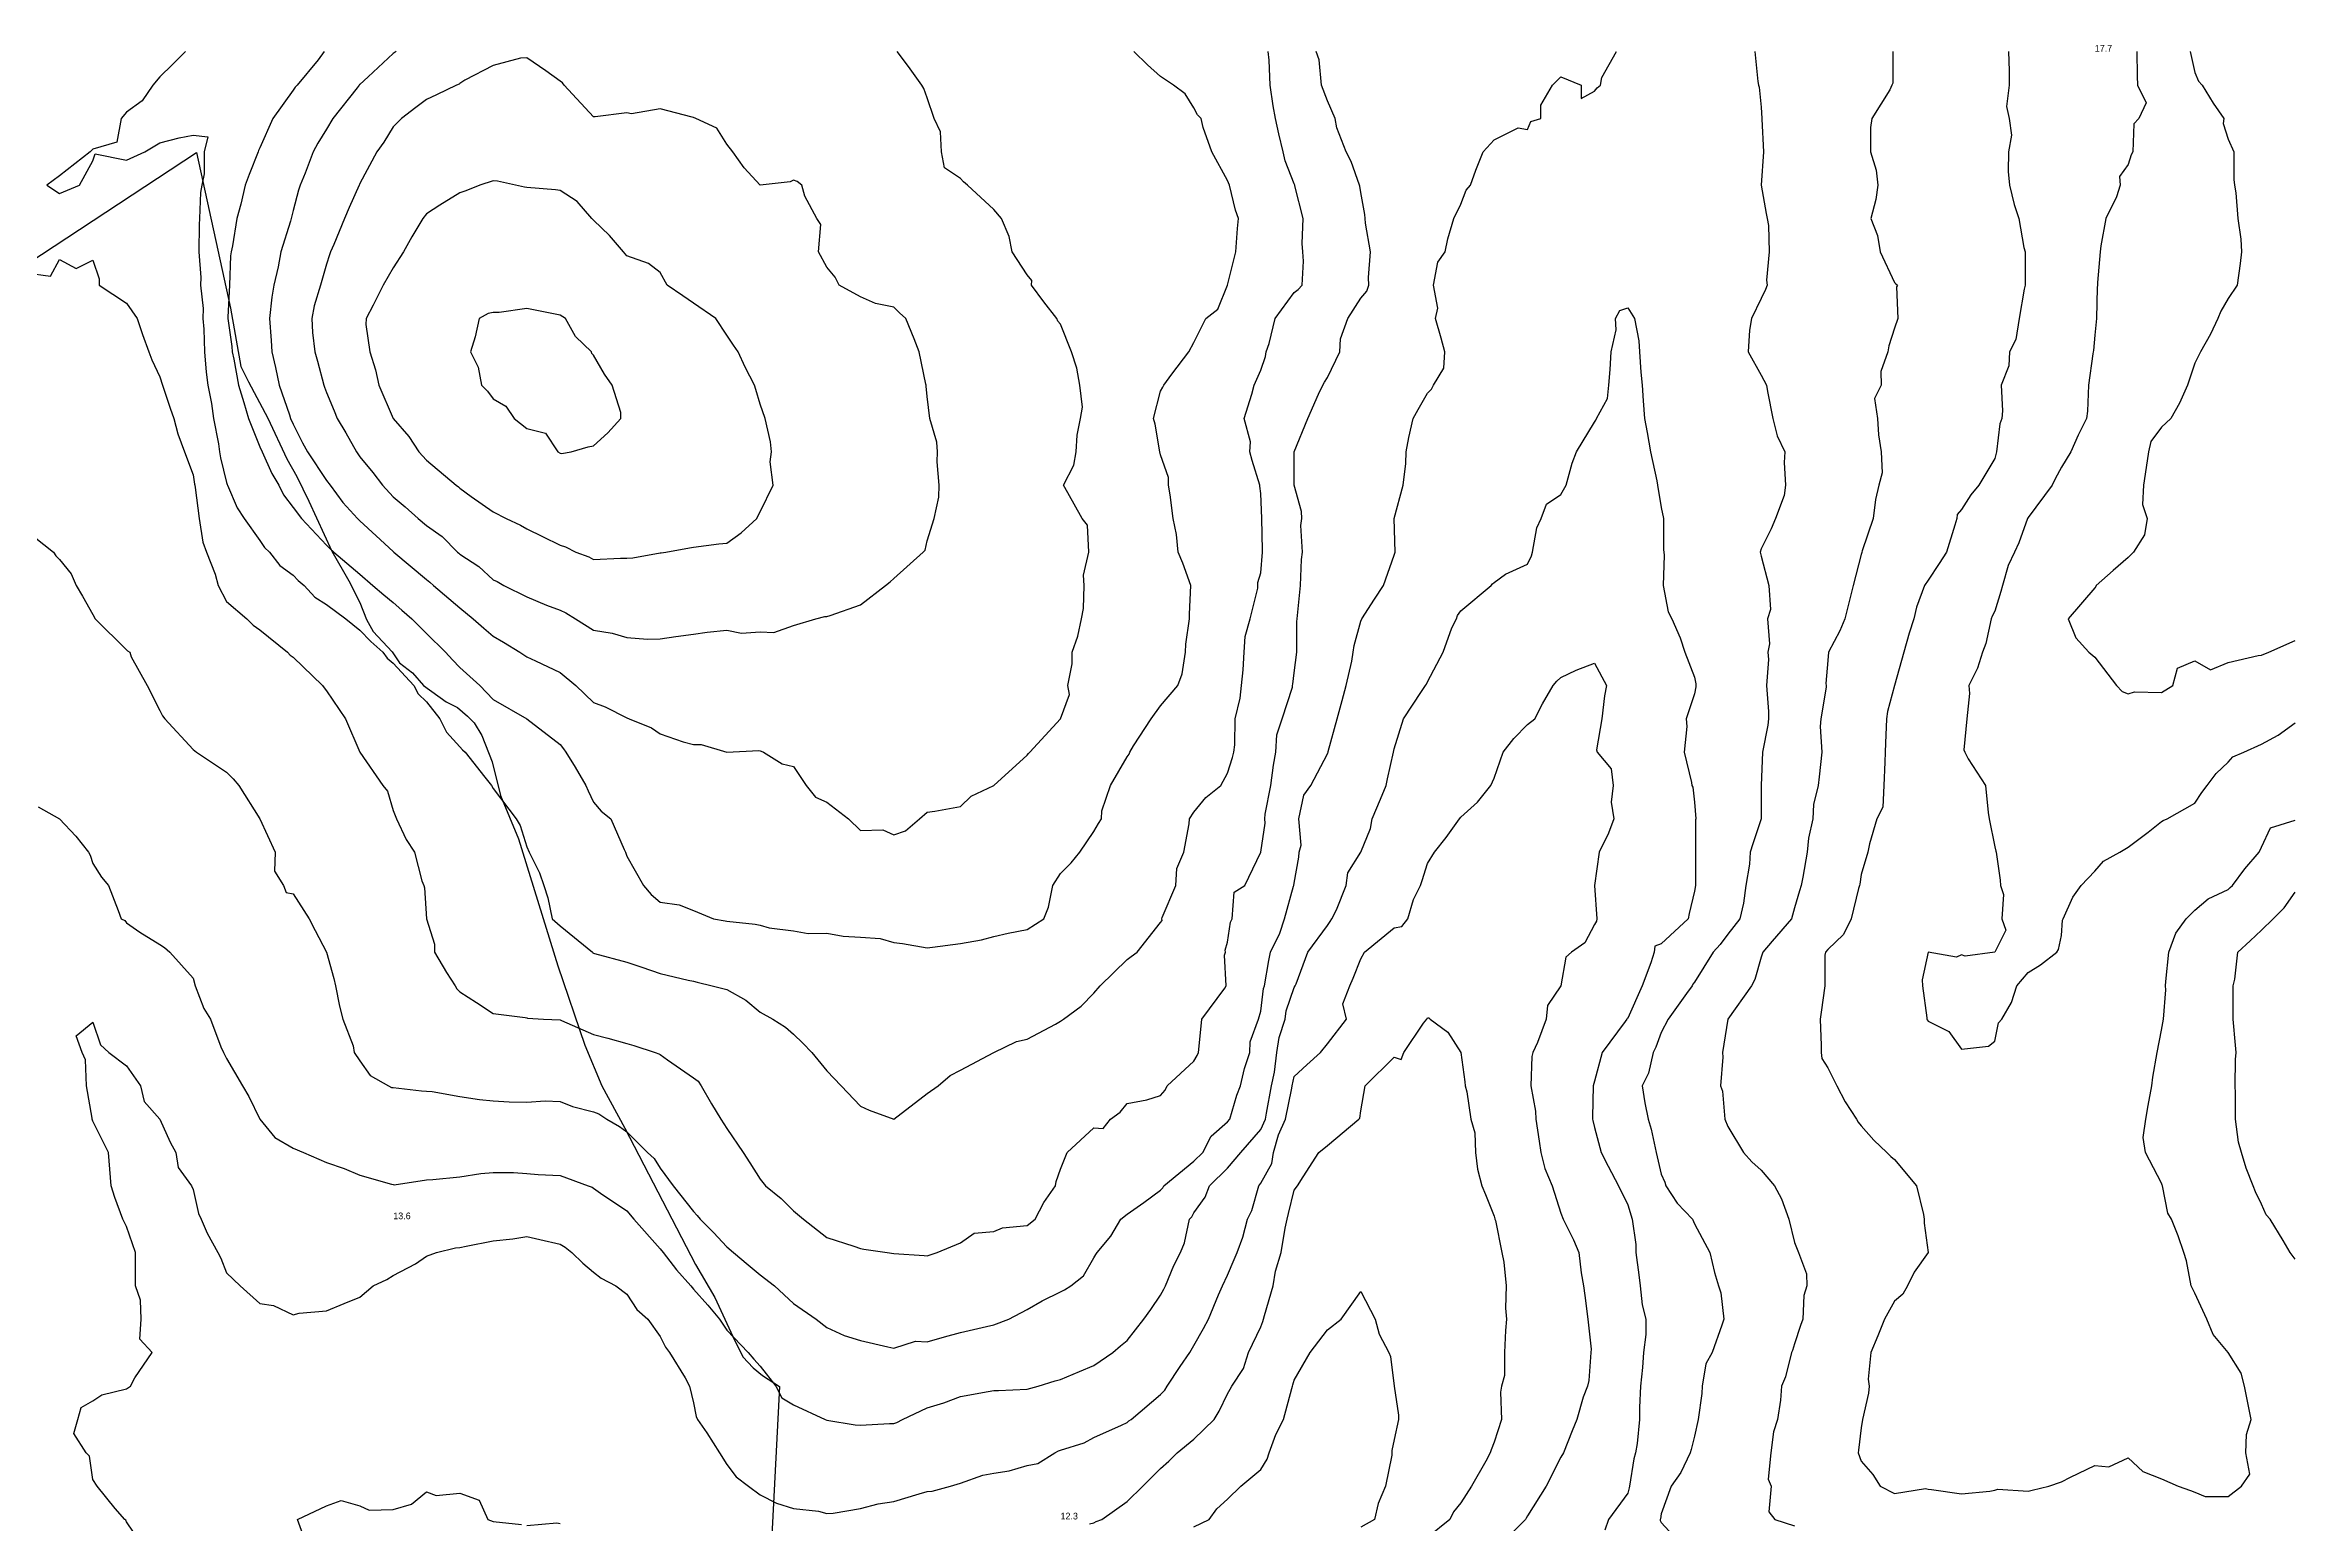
# Model space of a CAD drawing. Extents: x 0 to 650, y 0 to 881.
# Drawn here: x 312.8 to 650, y 659.5 to 881 of the extents above; entities that cross this region are included whole.
import ezdxf

# ---------------------------------------------------------------- set-up
doc = ezdxf.new("R2010")
doc.units = 0
for name, color, linetype in [('CONTOURS_MAJEURES', 3, 'CONTINUOUS'), ('CONTOURS_MINEURES', 8, 'CONTINUOUS'), ('PARCELLE', 4, 'CONTINUOUS'), ('POINTS_COTES', 7, 'CONTINUOUS')]:
    doc.layers.add(name, color=color, linetype=linetype)

msp = doc.modelspace()

# ---------------------------------------------------------------- linework, layer by layer
at = {"layer": 'CONTOURS_MAJEURES'}
for points in [[(310.003, 808.214), (314.091, 804.995), (314.445, 804.44), (315, 803.885), (316.749, 801.748), (317.498, 799.999), (318.407, 798.409), (319.997, 795.627), (320.331, 795.003), (325.005, 790.329), (325.183, 790.174), (325.504, 789.995), (325.719, 789.281), (328.128, 784.999), (330.002, 781.251), (330.436, 780.437), (330.771, 780.002), (334.999, 775.412), (335.499, 774.995), (339.996, 771.997), (340.998, 770.998), (341.874, 769.998), (345.004, 765.002), (347.294, 759.995), (347.177, 757.17), (348.573, 754.998), (348.949, 753.946), (350.001, 753.749), (352.4, 750.002), (353.289, 748.292), (354.998, 745.005), (356.069, 741.071), (356.321, 739.998), (356.948, 736.951), (357.421, 735.001), (358.996, 731.004), (359.126, 730.005), (359.996, 728.753), (361.536, 726.538), (364.288, 724.998), (364.747, 724.741), (365.003, 724.72), (369.251, 724.248), (370.001, 724.187), (370.833, 724.165), (374.998, 723.408), (377.937, 722.94), (379.995, 722.765), (382.385, 722.613), (385.003, 722.555), (387.739, 722.737), (390, 722.624), (391.874, 721.875), (394.997, 721.111), (395.818, 720.82), (397, 720.001), (398.9, 718.899), (400.005, 718.079), (403.08, 715.005), (404.088, 714.089), (405.002, 712.658), (406.933, 709.997), (409.999, 706.143), (410.547, 705.548), (410.974, 705.001), (412.985, 702.99), (414.996, 700.879), (415.998, 700.004), (418.183, 698.184), (420.004, 696.666), (422.124, 694.997), (425.001, 692.36), (428.399, 690.001), (429.998, 688.752), (432.55, 687.556), (434.996, 686.808), (439.109, 685.896), (440.003, 685.679), (443.267, 686.738), (445.001, 686.607), (447.608, 687.394), (449.998, 688.002), (453.924, 688.93), (454.995, 689.183), (457.248, 690.001), (460.003, 691.486), (462.243, 692.757), (465, 694.1), (465.583, 694.414), (466.521, 694.997), (468.459, 696.538), (469.997, 699.214), (470.286, 699.716), (470.482, 700.004), (472.545, 702.459), (474.031, 705.001), (475.005, 705.745), (477.503, 707.499), (480.002, 709.361), (480.306, 709.693), (480.481, 709.997), (484.999, 713.711), (486.305, 715.005), (487.554, 717.447), (489.996, 719.579), (490.358, 720.001), (491.4, 723.597), (491.947, 724.998), (492.587, 727.588), (493.354, 730.005), (493.411, 731.595), (494.691, 735.001), (495.004, 736.177), (495.44, 739.562), (495.589, 739.998), (496.234, 743.773), (496.471, 745.005), (497.86, 747.86), (498.574, 750.002), (499.919, 754.916), (499.947, 754.998), (500.001, 755.382), (500.707, 759.289), (500.76, 759.995), (501.072, 761.068), (500.687, 765.002), (501.452, 768.548), (502.5, 769.998), (504.998, 774.732), (505.08, 774.913), (505.098, 774.995), (505.117, 775.114), (506.463, 780.002), (507.227, 782.771), (507.793, 784.999), (508.663, 788.663), (508.864, 789.995), (508.996, 790.997), (509.996, 794.617), (510.157, 795.003), (512.058, 797.942), (513.388, 799.999), (515.003, 804.541), (515.142, 804.995), (515.003, 810.003), (516.349, 814.999), (516.727, 818.273), (516.788, 819.996), (517.176, 822.173), (517.835, 825.003), (518.618, 826.385), (520.001, 828.824), (520.606, 829.394), (520.87, 830), (522.432, 832.565), (522.571, 834.996), (522.045, 837.044), (521.176, 840.003), (521.538, 841.541), (520.909, 845), (521.538, 848.459), (522.666, 849.996), (523.054, 851.944), (523.927, 855.004), (524.998, 857.145), (525.767, 859.231), (526.425, 860), (527.219, 862.221), (528.329, 864.997), (529.995, 866.785), (533.572, 868.573), (535.003, 868.335), (535.479, 869.527), (537.002, 870.004), (537.002, 872.003), (538.751, 875), (540, 876.249), (542.998, 875), (542.998, 873.002), (544.997, 874.092), (545.414, 874.584), (545.908, 875), (546.11, 876.111), (548.336, 879.997)], [(363.563, 866.437), (362.558, 864.997), (359.996, 860.217), (359.931, 860.064), (359.901, 860), (358.373, 856.626), (357.682, 855.004), (356.091, 851.092), (355.612, 849.996), (355.441, 849.554), (354.998, 848.155), (354.103, 845), (353.124, 841.877), (352.8, 840.003), (352.911, 837.912), (353.239, 834.996), (353.626, 833.623), (354.582, 830), (354.699, 829.7), (354.998, 828.889), (356.164, 826.169), (356.613, 825.003), (357.881, 822.885), (359.473, 819.996), (359.996, 819.282), (361.925, 816.924), (363.388, 814.999), (365.003, 813.276), (366.778, 811.777), (368.727, 810.003), (370.001, 808.953), (372.311, 807.31), (374.621, 804.995), (374.824, 804.822), (374.998, 804.673), (377.812, 802.812), (379.995, 800.832), (380.565, 800.568), (381.549, 799.999), (385.003, 798.276), (387.942, 797.06), (390, 796.298), (390.885, 795.888), (392.332, 795.003), (394.997, 793.298), (397.82, 792.817), (400.005, 792.208), (403.08, 791.921), (405.002, 791.972), (407.344, 792.342), (409.999, 792.702), (412.022, 792.976), (414.996, 793.289), (417.166, 792.833), (420.004, 793.035), (422.04, 792.962), (425.001, 794.001), (428.333, 795.003), (429.676, 795.325), (429.998, 795.336), (430.498, 795.502), (434.996, 797.098), (438.751, 799.999), (439.457, 800.544), (440.003, 801.033), (444.424, 804.995), (444.718, 805.279), (445.001, 806.665), (446.071, 810.003), (446.764, 813.236), (446.818, 814.999), (446.5, 818.497), (446.551, 819.996), (446.451, 821.449), (445.417, 825.003), (445.001, 828.334), (444.872, 829.871), (444.862, 830), (444.834, 830.166), (443.817, 834.996), (443.045, 836.955), (441.797, 840.003), (440.857, 840.856), (440.003, 841.709), (437.244, 842.247), (434.996, 843.236), (431.839, 845), (431.205, 846.206), (429.998, 847.69), (428.749, 849.996), (429.09, 854.093), (428.461, 855.004), (426.667, 858.335), (426.251, 860), (425.527, 860.526), (425.001, 860.714), (424.502, 860.5), (420.004, 860), (417.568, 862.566), (415.907, 864.997), (414.996, 866.109), (413.508, 868.512), (410.332, 870.004), (409.999, 870.126), (409.807, 870.196), (405.002, 871.432), (400.694, 870.693), (400.005, 870.837), (395.235, 870.242), (394.997, 870.221), (390.599, 875), (390.348, 875.349), (390, 875.6), (387.858, 877.142), (385.003, 879.088), (384.049, 879.045), (379.995, 877.929), (375.712, 875.714), (374.998, 875.238), (374.857, 875.141), (374.472, 875), (371.465, 873.536), (370.001, 872.822), (368.384, 871.62), (366.21, 870.004), (365.617, 869.389), (365.003, 868.752), (363.563, 866.437)], [(569.05, 879.997), (569.477, 875.526), (569.587, 875), (569.681, 874.678), (570.004, 871.669), (570.12, 870.004), (570.123, 869.885), (570.345, 864.997), (570.004, 860), (570.735, 855.735), (570.913, 855.004), (571.075, 853.931), (571.21, 849.996), (570.773, 845.768), (570.873, 845), (570.67, 844.334), (570.004, 843.001), (568.573, 840.003), (568.237, 838.236), (568.057, 834.996), (570.004, 831.498), (570.793, 830), (570.941, 829.063), (571.753, 825.003), (572.403, 822.399), (573.532, 819.996), (573.44, 818.434), (573.669, 814.999), (573.464, 813.462), (572.146, 810.003), (571.503, 808.501), (570.004, 805.496), (569.865, 804.995), (570.004, 804.371), (571.17, 799.999), (571.41, 796.408), (570.941, 795.003), (571.253, 791.247), (571.019, 789.995), (571.105, 788.894), (570.822, 784.999), (571.105, 781.103), (571.087, 780.002), (570.974, 779.031), (570.183, 774.995), (570.004, 769.998), (570.004, 765.002), (568.733, 761.265), (568.367, 759.995), (568.231, 758.225), (567.72, 754.998), (567.347, 752.347), (566.796, 750.002), (564.996, 747.703), (563.843, 746.158), (562.784, 745.005), (559.999, 740.525), (559.775, 740.223), (559.666, 739.998), (558.823, 738.822), (556.05, 735.001), (555.002, 732.972), (554.197, 730.81), (553.815, 730.005), (553.115, 726.888), (552.157, 724.998), (552.549, 722.454), (553.047, 720.001), (553.519, 718.519), (554.269, 715.005), (555.002, 711.765), (555.547, 710.544), (555.733, 709.997), (557.427, 707.426), (559.714, 705.001), (559.999, 704.287), (562.306, 700.004), (562.997, 697), (563.618, 694.997), (563.971, 693.972), (564.425, 690.001), (564.127, 689.132), (562.637, 685.004), (561.695, 683.305), (561.144, 679.997), (561.099, 678.898), (560.567, 675), (559.999, 672.502), (559.528, 670.475), (559.342, 670.004), (557.947, 667.053), (556.516, 664.996), (555.002, 660.833), (554.909, 660.093), (554.882, 660), (554.863, 659.861), (555.002, 659.566), (559.2, 655.004)]]:
    msp.add_lwpolyline(points, dxfattribs=at)
at = {"layer": 'CONTOURS_MINEURES'}
for points in [[(310.003, 808.214), (314.091, 804.995), (314.445, 804.44), (315, 803.885), (316.749, 801.748), (317.498, 799.999), (318.407, 798.409), (319.997, 795.627), (320.331, 795.003), (325.005, 790.329), (325.183, 790.174), (325.504, 789.995), (325.719, 789.281), (328.128, 784.999), (330.002, 781.251), (330.436, 780.437), (330.771, 780.002), (334.999, 775.412), (335.499, 774.995), (339.996, 771.997), (340.998, 770.998), (341.874, 769.998), (345.004, 765.002), (347.294, 759.995), (347.177, 757.17), (348.573, 754.998), (348.949, 753.946), (350.001, 753.749), (352.4, 750.002), (353.289, 748.292), (354.998, 745.005), (356.069, 741.071), (356.321, 739.998), (356.948, 736.951), (357.421, 735.001), (358.996, 731.004), (359.126, 730.005), (359.996, 728.753), (361.536, 726.538), (364.288, 724.998), (364.747, 724.741), (365.003, 724.72), (369.251, 724.248), (370.001, 724.187), (370.833, 724.165), (374.998, 723.408), (377.937, 722.94), (379.995, 722.765), (382.385, 722.613), (385.003, 722.555), (387.739, 722.737), (390, 722.624), (391.874, 721.875), (394.997, 721.111), (395.818, 720.82), (397, 720.001), (398.9, 718.899), (400.005, 718.079), (403.08, 715.005), (404.088, 714.089), (405.002, 712.658), (406.933, 709.997), (409.999, 706.143), (410.547, 705.548), (410.974, 705.001), (412.985, 702.99), (414.996, 700.879), (415.998, 700.004), (418.183, 698.184), (420.004, 696.666), (422.124, 694.997), (425.001, 692.36), (428.399, 690.001), (429.998, 688.752), (432.55, 687.556), (434.996, 686.808), (439.109, 685.896), (440.003, 685.679), (443.267, 686.738), (445.001, 686.607), (447.608, 687.394), (449.998, 688.002), (453.924, 688.93), (454.995, 689.183), (457.248, 690.001), (460.003, 691.486), (462.243, 692.757), (465, 694.1), (465.583, 694.414), (466.521, 694.997), (468.459, 696.538), (469.997, 699.214), (470.286, 699.716), (470.482, 700.004), (472.545, 702.459), (474.031, 705.001), (475.005, 705.745), (477.503, 707.499), (480.002, 709.361), (480.306, 709.693), (480.481, 709.997), (484.999, 713.711), (486.305, 715.005), (487.554, 717.447), (489.996, 719.579), (490.358, 720.001), (491.4, 723.597), (491.947, 724.998), (492.587, 727.588), (493.354, 730.005), (493.411, 731.595), (494.691, 735.001), (495.004, 736.177), (495.44, 739.562), (495.589, 739.998), (496.234, 743.773), (496.471, 745.005), (497.86, 747.86), (498.574, 750.002), (499.919, 754.916), (499.947, 754.998), (500.001, 755.382), (500.707, 759.289), (500.76, 759.995), (501.072, 761.068), (500.687, 765.002), (501.452, 768.548), (502.5, 769.998), (504.998, 774.732), (505.08, 774.913), (505.098, 774.995), (505.117, 775.114), (506.463, 780.002), (507.227, 782.771), (507.793, 784.999), (508.663, 788.663), (508.864, 789.995), (508.996, 790.997), (509.996, 794.617), (510.157, 795.003), (512.058, 797.942), (513.388, 799.999), (515.003, 804.541), (515.142, 804.995), (515.003, 810.003), (516.349, 814.999), (516.727, 818.273), (516.788, 819.996), (517.176, 822.173), (517.835, 825.003), (518.618, 826.385), (520.001, 828.824), (520.606, 829.394), (520.87, 830), (522.432, 832.565), (522.571, 834.996), (522.045, 837.044), (521.176, 840.003), (521.538, 841.541), (520.909, 845), (521.538, 848.459), (522.666, 849.996), (523.054, 851.944), (523.927, 855.004), (524.998, 857.145), (525.767, 859.231), (526.425, 860), (527.219, 862.221), (528.329, 864.997), (529.995, 866.785), (533.572, 868.573), (535.003, 868.335), (535.479, 869.527), (537.002, 870.004), (537.002, 872.003), (538.751, 875), (540, 876.249), (542.998, 875), (542.998, 873.002), (544.997, 874.092), (545.414, 874.584), (545.908, 875), (546.11, 876.111), (548.336, 879.997)], [(310.003, 846.859), (313.649, 846.35), (315, 848.843), (317.498, 847.498), (319.997, 848.747), (320.936, 845.937), (320.936, 845), (325.005, 842.293), (326.621, 840.003), (327.395, 837.609), (328.381, 834.996), (328.826, 833.82), (330.002, 831.249), (330.418, 830), (331.564, 826.565), (332.128, 825.003), (332.712, 822.712), (333.721, 819.996), (334.999, 816.561), (335.194, 815.194), (335.242, 814.999), (335.328, 814.671), (335.918, 810.003), (336.483, 806.483), (337.025, 804.995), (338.33, 801.664), (338.767, 799.999), (339.996, 797.581), (343.078, 795.003), (344.022, 794.021), (345.004, 793.333), (349.168, 789.995), (349.557, 789.551), (350.001, 789.226), (354.399, 784.999), (354.658, 784.658), (354.998, 784.21), (357.854, 780.002), (359.996, 774.995), (363.422, 769.998), (364.145, 769.142), (365.003, 766.251), (365.479, 765.002), (366.938, 761.933), (368.159, 759.995), (369.287, 755.712), (369.601, 754.998), (369.667, 754.665), (370.001, 750.002), (371.2, 746.204), (371.2, 745.005), (372.999, 742.001), (374.284, 739.998), (374.543, 739.544), (374.998, 739.089), (377.496, 737.5), (379.995, 735.834), (384.764, 735.239), (385.003, 735.18), (385.138, 735.136), (387.501, 735.001), (390, 734.87), (390.208, 734.793), (394.997, 732.678), (397.13, 732.133), (400.005, 731.314), (401.042, 731.042), (404.233, 730.005), (404.806, 729.809), (405.002, 729.692), (406.112, 728.892), (409.999, 726.206), (410.685, 725.685), (411.127, 724.998), (412.69, 722.307), (414.088, 720.001), (414.996, 718.574), (417.419, 715.005), (418.433, 713.434), (420.004, 710.999), (420.804, 709.997), (423.127, 708.124), (425.001, 706.25), (426.459, 705.001), (429.998, 702.261), (434.044, 700.956), (434.996, 700.629), (435.509, 700.517), (439.002, 700.004), (440.003, 699.848), (444.56, 699.563), (445.001, 699.535), (446.5, 700.004), (449.998, 701.462), (452.07, 702.929), (454.995, 703.16), (456.293, 703.706), (460.003, 704.083), (461.218, 705.001), (462.501, 707.499), (464.243, 709.997), (464.342, 710.656), (465, 712.501), (465.999, 715.005), (469.997, 718.706), (471.399, 718.602), (472.501, 720.001), (473.943, 721.061), (475.005, 722.333), (477.92, 722.916), (480.002, 723.528), (480.677, 724.322), (481.001, 724.998), (484.999, 728.707), (485.453, 729.55), (485.699, 730.005), (486.089, 733.911), (486.152, 735.001), (489.612, 739.614), (489.84, 739.998), (489.555, 744.563), (489.738, 745.005), (489.69, 745.311), (489.996, 746.504), (490.464, 749.535), (490.742, 750.002), (490.998, 753.999), (492.632, 754.998), (495.004, 759.995), (495.647, 764.357), (495.617, 765.002), (495.688, 765.686), (496.529, 769.998), (496.92, 773.079), (497.259, 774.995), (497.419, 777.582), (498.224, 780.002), (499.756, 784.753), (499.781, 784.999), (499.799, 785.201), (500.001, 786.872), (500.392, 789.995), (500.392, 794.611), (500.44, 795.003), (500.491, 795.492), (500.966, 799.999), (501.102, 803.894), (501.251, 804.995), (501.021, 808.981), (501.137, 810.003), (501.088, 811.089), (500.001, 814.999), (500.001, 819.996), (502.037, 825.003), (503.666, 828.667), (504.332, 830), (504.534, 830.464), (504.998, 831.175), (506.855, 834.996), (506.967, 836.969), (508.036, 840.003), (509.996, 843.032), (510.887, 844.11), (511.224, 845), (511.158, 846.16), (511.473, 849.996), (510.697, 854.303), (510.633, 855.004), (510.6, 855.607), (509.996, 858.89), (509.842, 859.846), (509.823, 860), (508.541, 863.542), (507.827, 864.997), (506.404, 868.596), (506.152, 870.004), (504.998, 872.649), (504.09, 875), (503.749, 878.748), (503.333, 879.997)], [(333.871, 879.997), (331.906, 878.093), (330.002, 876.249), (328.95, 875), (327.384, 872.621), (325.005, 870.949), (324.226, 870.004), (323.587, 866.414), (319.997, 865.363), (319.569, 864.997), (315, 861.363), (313.065, 860), (315, 858.751), (317.998, 860), (319.997, 863.634), (320.31, 864.684), (325.005, 863.747), (327.781, 864.997), (330.002, 866.332), (332.895, 867.105), (334.999, 867.5), (337.22, 867.222), (336.665, 864.997), (336.665, 861.666), (336.289, 860), (336.13, 858.869), (335.979, 855.004), (335.899, 854.101), (335.862, 849.996), (336.142, 846.143), (336.123, 845), (336.502, 841.506), (336.458, 840.003), (336.598, 838.401), (336.729, 834.996), (336.984, 831.984), (337.22, 830), (337.743, 827.256), (338.065, 825.003), (338.799, 821.195), (338.97, 819.996), (339.098, 819.098), (339.996, 815.399), (340.099, 815.102), (340.155, 814.999), (341.61, 811.613), (342.637, 810.003), (345.004, 806.748), (345.711, 805.704), (346.462, 804.995), (347.979, 802.973), (350.001, 801.528), (350.729, 800.727), (351.631, 799.999), (353.238, 798.239), (354.998, 797.131), (357.872, 795.003), (359.996, 793.3), (361.616, 791.615), (363.438, 789.995), (364.087, 789.081), (365.003, 788.33), (368.063, 784.999), (368.751, 783.75), (370.001, 782.565), (371.96, 780.002), (372.986, 777.986), (374.998, 775.807), (375.372, 775.37), (375.766, 774.995), (378.746, 771.248), (379.717, 769.998), (379.995, 769.582), (383.438, 765.002), (384.001, 764.001), (385.003, 760.829), (385.36, 759.995), (386.906, 756.902), (387.582, 754.998), (388.172, 753.17), (388.824, 750.002), (390, 748.95), (394.836, 745.005), (394.92, 744.928), (394.997, 744.877), (395.17, 744.833), (400.005, 743.503), (402.226, 742.78), (405.002, 741.83), (409.193, 740.806), (409.999, 740.693), (410.542, 740.542), (412.775, 739.998), (414.996, 739.41), (417.831, 737.83), (420.004, 736.035), (421.878, 735.001), (423.782, 733.783), (425.001, 732.73), (426.364, 731.368), (427.727, 730.005), (429.998, 727.223), (432.102, 724.998), (434.996, 721.944), (436.344, 721.346), (440.003, 720.001), (445.001, 723.822), (446.666, 724.998), (448.46, 726.538), (449.998, 727.354), (454.995, 730.005), (458.382, 731.622), (460.003, 731.968), (464.231, 734.233), (465, 734.679), (465.434, 735.001), (468.089, 736.909), (469.997, 738.888), (470.936, 739.998), (475.005, 743.943), (475.608, 744.401), (476.462, 745.005), (480.002, 749.476), (480.215, 749.789), (480.18, 750.002), (480.219, 750.219), (482.285, 754.998), (482.412, 757.585), (483.475, 759.995), (484.27, 764.272), (484.313, 765.002), (484.999, 766.001), (486.77, 768.228), (488.997, 769.998), (489.996, 771.839), (490.787, 774.206), (490.981, 774.995), (491.109, 776.108), (491.18, 780.002), (491.911, 783.088), (492.131, 784.999), (492.364, 787.361), (492.5, 789.995), (492.662, 792.337), (493.439, 795.003), (494.587, 799.583), (494.587, 799.999), (494.575, 800.427), (495.004, 801.873), (495.276, 804.995), (495.267, 805.259), (495.165, 810.003), (495.004, 813.75), (494.852, 814.848), (494.865, 814.999), (493.726, 818.72), (493.38, 819.996), (493.463, 821.536), (492.5, 825.003), (493.651, 828.649), (494.003, 830), (495.004, 832.271), (495.701, 834.299), (495.826, 834.996), (496.28, 836.274), (497.18, 840.003), (500.001, 843.89), (500.634, 844.367), (501.22, 845), (501.396, 848.602), (501.334, 849.996), (501.225, 851.223), (501.373, 855.004), (500.133, 859.869), (500.112, 860), (500.072, 860.07), (500.001, 860.179), (498.638, 863.634), (498.376, 864.997), (497.695, 867.693), (497.212, 870.004), (496.866, 871.865), (496.408, 875), (496.282, 878.719), (496.126, 879.997)], [(354.665, 879.997), (353.749, 878.748), (350.601, 875), (350.317, 874.685), (350.001, 874.251), (346.967, 870.004), (345.004, 865.597), (344.798, 865.202), (344.731, 864.997), (343.423, 861.578), (342.819, 860), (342.142, 857.145), (341.55, 855.004), (340.916, 850.916), (340.69, 849.996), (340.582, 849.412), (340.464, 845), (340.208, 840.215), (340.186, 840.003), (340.822, 835.821), (340.88, 834.996), (341.085, 833.91), (341.785, 830), (342.586, 827.415), (343.294, 825.003), (345.004, 820.754), (345.337, 819.996), (346.792, 816.787), (347.829, 814.999), (348.56, 813.558), (350.001, 811.668), (351.25, 810.003), (354.998, 806.05), (355.515, 805.513), (356.109, 804.995), (359.996, 801.664), (361.943, 799.999), (363.579, 798.578), (365.003, 797.423), (366.294, 796.293), (367.77, 795.003), (368.865, 793.865), (370.001, 792.767), (372.817, 789.995), (373.855, 788.853), (374.998, 787.689), (377.975, 784.999), (379.995, 782.889), (385.003, 780.002), (390, 776.15), (390.511, 775.507), (390.882, 774.995), (392.249, 772.746), (393.875, 769.998), (394.2, 769.202), (394.997, 767.5), (396.169, 766.171), (397.62, 765.002), (399.587, 760.412), (399.787, 759.995), (399.853, 759.843), (400.005, 759.439), (402.503, 754.998), (403.669, 753.666), (405.002, 752.5), (407.857, 752.143), (409.999, 751.251), (412.997, 750.002), (414.722, 749.728), (414.996, 749.685), (419.217, 749.217), (420.004, 749.054), (421.313, 748.693), (425.001, 748.232), (427.179, 747.824), (429.998, 747.898), (432.441, 747.448), (434.996, 747.266), (437.949, 747.055), (440.003, 746.459), (441.314, 746.316), (445.001, 745.678), (445.796, 745.8), (449.998, 746.304), (453.131, 746.868), (454.995, 747.395), (457.141, 747.86), (460.003, 748.407), (462.501, 750.002), (463.215, 751.786), (463.858, 754.998), (465, 756.815), (466.59, 758.405), (467.915, 759.995), (469.997, 763.124), (470.712, 764.287), (471.153, 765.002), (471.199, 766.201), (472.501, 769.998), (475.005, 774.314), (475.277, 774.722), (475.362, 774.995), (475.942, 775.934), (478.558, 780.002), (480.002, 781.971), (482.565, 784.999), (483.241, 786.757), (483.723, 789.995), (483.8, 791.197), (484.318, 795.003), (484.318, 795.684), (484.523, 799.999), (483.333, 803.33), (482.625, 804.995), (482.362, 807.638), (481.89, 810.003), (481.411, 813.59), (481.197, 814.999), (481.172, 816.169), (480.002, 819.579), (479.893, 819.996), (479.169, 824.169), (478.931, 825.003), (480.002, 829.091), (480.305, 829.697), (480.456, 830), (481.668, 831.665), (484.23, 834.996), (484.999, 836.427), (486.784, 840.003), (488.591, 841.409), (489.996, 845), (491.248, 849.996), (491.499, 853.501), (491.666, 855.004), (491.214, 856.219), (490.33, 860), (489.996, 860.666), (487.676, 864.997), (486.387, 868.613), (486.085, 870.004), (485.542, 870.547), (484.999, 871.565), (483.658, 873.66), (481.945, 875), (480.002, 876.296), (478.042, 878.037), (476.004, 879.997)], [(365.444, 879.997), (365.003, 879.734), (361.247, 876.249), (359.996, 875.096), (359.945, 875.051), (359.908, 875), (359.579, 874.584), (355.93, 870.004), (354.998, 868.384), (353.707, 866.291), (353.017, 864.997), (351.806, 861.804), (351.066, 860), (350.775, 859.227), (350.001, 856.179), (349.689, 855.004), (349.585, 854.586), (348.145, 849.996), (347.761, 847.756), (347.081, 845), (346.781, 843.223), (346.467, 840.003), (346.708, 836.703), (346.789, 834.996), (347.346, 832.654), (347.877, 830), (349.425, 825.58), (349.617, 825.003), (350.001, 824.169), (351.377, 821.374), (352.143, 819.996), (354.998, 815.743), (355.537, 814.999), (357.431, 812.435), (359.657, 810.003), (359.823, 809.83), (359.996, 809.68), (362.416, 807.416), (365.003, 805.075), (365.099, 804.995), (370.001, 800.885), (370.478, 800.477), (371.038, 799.999), (374.998, 796.614), (376.997, 795.003), (378.581, 793.585), (379.995, 792.367), (381.514, 791.514), (383.972, 789.995), (385.003, 789.309), (386.298, 788.7), (390, 786.958), (392.379, 784.999), (394.997, 782.442), (396.779, 781.781), (400.005, 780.13), (400.362, 780.002), (403.676, 778.674), (405.002, 777.758), (408.421, 776.576), (409.999, 776.15), (411.152, 776.15), (414.996, 774.995), (419.766, 775.233), (420.004, 775.203), (420.143, 775.134), (420.504, 774.995), (423.271, 773.265), (425.001, 772.854), (426.875, 769.998), (428.275, 768.276), (429.998, 767.5), (433.222, 765.002), (434.996, 763.281), (438.388, 763.387), (440.003, 762.618), (441.788, 763.214), (443.847, 765.002), (445.001, 766.001), (446.154, 766.155), (449.998, 766.876), (451.61, 768.387), (454.995, 769.998), (460.003, 774.541), (460.207, 774.791), (460.419, 774.995), (465, 780.002), (466.363, 783.636), (466.071, 784.999), (466.764, 788.232), (466.764, 789.995), (467.607, 792.39), (468.156, 795.003), (468.442, 796.557), (468.521, 799.999), (468.45, 801.545), (469.262, 804.995), (469.025, 809.029), (468.248, 810.003), (466.11, 813.889), (465.434, 814.999), (466.999, 817.997), (467.332, 819.996), (467.498, 822.499), (467.998, 825.003), (468.291, 826.709), (467.871, 830), (467.434, 832.562), (466.637, 834.996), (465, 839.133), (464.615, 839.618), (464.429, 840.003), (462.501, 842.502), (460.647, 845), (460.692, 845.689), (460.003, 846.537), (457.749, 849.996), (457.29, 852.291), (456.173, 855.004), (454.995, 856.336), (451.069, 860), (450.481, 860.484), (449.998, 860.999), (447.599, 862.598), (447.142, 864.997), (446.999, 868.001), (446.081, 870.004), (445.001, 873.079), (444.501, 874.501), (444.195, 875), (442.224, 877.776), (440.529, 879.997)], [(363.563, 866.437), (362.558, 864.997), (359.996, 860.217), (359.931, 860.064), (359.901, 860), (358.373, 856.626), (357.682, 855.004), (356.091, 851.092), (355.612, 849.996), (355.441, 849.554), (354.998, 848.155), (354.103, 845), (353.124, 841.877), (352.8, 840.003), (352.911, 837.912), (353.239, 834.996), (353.626, 833.623), (354.582, 830), (354.699, 829.7), (354.998, 828.889), (356.164, 826.169), (356.613, 825.003), (357.881, 822.885), (359.473, 819.996), (359.996, 819.282), (361.925, 816.924), (363.388, 814.999), (365.003, 813.276), (366.778, 811.777), (368.727, 810.003), (370.001, 808.953), (372.311, 807.31), (374.621, 804.995), (374.824, 804.822), (374.998, 804.673), (377.812, 802.812), (379.995, 800.832), (380.565, 800.568), (381.549, 799.999), (385.003, 798.276), (387.942, 797.06), (390, 796.298), (390.885, 795.888), (392.332, 795.003), (394.997, 793.298), (397.82, 792.817), (400.005, 792.208), (403.08, 791.921), (405.002, 791.972), (407.344, 792.342), (409.999, 792.702), (412.022, 792.976), (414.996, 793.289), (417.166, 792.833), (420.004, 793.035), (422.04, 792.962), (425.001, 794.001), (428.333, 795.003), (429.676, 795.325), (429.998, 795.336), (430.498, 795.502), (434.996, 797.098), (438.751, 799.999), (439.457, 800.544), (440.003, 801.033), (444.424, 804.995), (444.718, 805.279), (445.001, 806.665), (446.071, 810.003), (446.764, 813.236), (446.818, 814.999), (446.5, 818.497), (446.551, 819.996), (446.451, 821.449), (445.417, 825.003), (445.001, 828.334), (444.872, 829.871), (444.862, 830), (444.834, 830.166), (443.817, 834.996), (443.045, 836.955), (441.797, 840.003), (440.857, 840.856), (440.003, 841.709), (437.244, 842.247), (434.996, 843.236), (431.839, 845), (431.205, 846.206), (429.998, 847.69), (428.749, 849.996), (429.09, 854.093), (428.461, 855.004), (426.667, 858.335), (426.251, 860), (425.527, 860.526), (425.001, 860.714), (424.502, 860.5), (420.004, 860), (417.568, 862.566), (415.907, 864.997), (414.996, 866.109), (413.508, 868.512), (410.332, 870.004), (409.999, 870.126), (409.807, 870.196), (405.002, 871.432), (400.694, 870.693), (400.005, 870.837), (395.235, 870.242), (394.997, 870.221), (390.599, 875), (390.348, 875.349), (390, 875.6), (387.858, 877.142), (385.003, 879.088), (384.049, 879.045), (379.995, 877.929), (375.712, 875.714), (374.998, 875.238), (374.857, 875.141), (374.472, 875), (371.465, 873.536), (370.001, 872.822), (368.384, 871.62), (366.21, 870.004), (365.617, 869.389), (365.003, 868.752), (363.563, 866.437)], [(569.05, 879.997), (569.477, 875.526), (569.587, 875), (569.681, 874.678), (570.004, 871.669), (570.12, 870.004), (570.123, 869.885), (570.345, 864.997), (570.004, 860), (570.735, 855.735), (570.913, 855.004), (571.075, 853.931), (571.21, 849.996), (570.773, 845.768), (570.873, 845), (570.67, 844.334), (570.004, 843.001), (568.573, 840.003), (568.237, 838.236), (568.057, 834.996), (570.004, 831.498), (570.793, 830), (570.941, 829.063), (571.753, 825.003), (572.403, 822.399), (573.532, 819.996), (573.44, 818.434), (573.669, 814.999), (573.464, 813.462), (572.146, 810.003), (571.503, 808.501), (570.004, 805.496), (569.865, 804.995), (570.004, 804.371), (571.17, 799.999), (571.41, 796.408), (570.941, 795.003), (571.253, 791.247), (571.019, 789.995), (571.105, 788.894), (570.822, 784.999), (571.105, 781.103), (571.087, 780.002), (570.974, 779.031), (570.183, 774.995), (570.004, 769.998), (570.004, 765.002), (568.733, 761.265), (568.367, 759.995), (568.231, 758.225), (567.72, 754.998), (567.347, 752.347), (566.796, 750.002), (564.996, 747.703), (563.843, 746.158), (562.784, 745.005), (559.999, 740.525), (559.775, 740.223), (559.666, 739.998), (558.823, 738.822), (556.05, 735.001), (555.002, 732.972), (554.197, 730.81), (553.815, 730.005), (553.115, 726.888), (552.157, 724.998), (552.549, 722.454), (553.047, 720.001), (553.519, 718.519), (554.269, 715.005), (555.002, 711.765), (555.547, 710.544), (555.733, 709.997), (557.427, 707.426), (559.714, 705.001), (559.999, 704.287), (562.306, 700.004), (562.997, 697), (563.618, 694.997), (563.971, 693.972), (564.425, 690.001), (564.127, 689.132), (562.637, 685.004), (561.695, 683.305), (561.144, 679.997), (561.099, 678.898), (560.567, 675), (559.999, 672.502), (559.528, 670.475), (559.342, 670.004), (557.947, 667.053), (556.516, 664.996), (555.002, 660.833), (554.909, 660.093), (554.882, 660), (554.863, 659.861), (555.002, 659.566), (559.2, 655.004)], [(589.709, 879.997), (589.709, 875.294), (589.586, 875), (589.288, 874.287), (586.577, 870.004), (586.361, 868.638), (586.361, 864.997), (587.24, 862.24), (587.5, 860), (587.166, 857.835), (586.456, 855.004), (587.424, 852.424), (587.857, 849.996), (590.003, 845.384), (590.196, 845.192), (590.42, 845), (590.266, 844.737), (590.503, 840.003), (590.003, 838.573), (589.109, 835.89), (589.002, 834.996), (587.941, 832.057), (588, 830), (586.98, 828.02), (587.419, 825.003), (587.575, 822.575), (587.983, 819.996), (588.149, 816.85), (587.619, 814.999), (587.114, 812.885), (586.807, 810.003), (585.157, 805.157), (585.098, 804.995), (585.07, 804.921), (584.996, 804.611), (583.796, 799.999), (583.375, 798.379), (582.548, 795.003), (581.809, 793.188), (580.109, 789.995), (579.998, 788.746), (579.71, 785.287), (579.735, 784.999), (579.731, 784.731), (578.954, 780.002), (578.832, 778.834), (579.106, 774.995), (578.709, 771.288), (578.545, 769.998), (577.826, 767.174), (577.761, 765.002), (577.115, 762.113), (576.897, 759.995), (576.251, 756.247), (576.001, 754.998), (575.76, 754.239), (575.001, 751.667), (574.54, 750.002), (571.67, 746.671), (570.246, 745.005), (570.004, 744.254), (569.058, 740.944), (568.536, 739.998), (564.996, 735.001), (564.19, 730.005), (564.261, 729.269), (563.916, 724.998), (564.18, 724.182), (564.552, 720.001), (564.996, 718.891), (567.333, 715.005), (568.623, 713.623), (570.004, 712.334), (572.003, 709.997), (573.058, 708.054), (574.127, 705.001), (575.001, 701.503), (575.578, 700.004), (576.806, 696.805), (576.857, 694.997), (576.414, 693.585), (576.251, 690.001), (575.917, 689.085), (575.001, 686.337), (574.674, 685.332), (574.567, 685.004), (573.623, 681.378), (573.051, 679.997), (572.897, 677.893), (572.447, 675), (571.867, 673.137), (571.446, 670.004), (571.067, 666.062), (571.474, 664.996), (571.133, 661.128), (572.062, 660), (575.001, 659.039)], [(607.06, 879.997), (607.148, 877.149), (607.148, 875), (606.759, 871.764), (607.151, 870.004), (607.499, 867.5), (607.074, 864.997), (607.017, 862.018), (607.232, 860), (607.916, 857.086), (608.637, 855.004), (609.35, 850.649), (609.567, 849.996), (609.573, 849.568), (609.573, 845), (609.402, 844.4), (608.667, 840.003), (608.143, 836.856), (607.232, 834.996), (607.098, 832.897), (605.969, 830), (606.181, 826.186), (606.043, 825.003), (605.772, 824.226), (605.284, 819.996), (604.995, 818.996), (603.496, 816.498), (602.596, 814.999), (601.441, 813.556), (599.998, 811.391), (599.373, 810.627), (599.304, 810.003), (599.037, 809.04), (597.762, 804.995), (596.693, 803.303), (595.001, 800.798), (594.475, 799.999), (593.271, 796.732), (592.859, 795.003), (592.184, 792.817), (591.398, 789.995), (590.003, 784.999), (588.911, 781.092), (588.802, 780.002), (588.655, 776.343), (588.601, 774.995), (588.512, 773.507), (588.368, 769.998), (588.236, 766.765), (587.352, 765.002), (586.248, 761.246), (585.965, 759.995), (584.996, 756.664), (584.772, 755.222), (584.723, 754.998), (584.579, 754.582), (583.507, 750.002), (582.321, 747.679), (579.998, 745.422), (579.658, 745.005), (579.558, 744.563), (579.558, 739.998), (578.973, 736.026), (578.856, 735.001), (578.97, 731.034), (578.999, 730.005), (579.078, 729.083), (579.998, 727.668), (581.331, 724.998), (582.606, 722.608), (584.282, 720.001), (584.52, 719.525), (584.996, 719.002), (586.859, 716.864), (588.811, 715.005), (589.421, 714.423), (590.003, 713.962), (593.277, 709.997), (594.319, 705.682), (594.424, 705.001), (594.424, 704.424), (595.001, 700.004), (592.95, 697.051), (591.925, 694.997), (591.222, 693.778), (590.003, 692.726), (588.463, 690.001), (587.5, 687.502), (586.445, 685.004), (586.027, 681.028), (586.164, 679.997), (586.091, 678.904), (585.188, 675), (584.996, 673.751), (584.59, 670.409), (584.527, 670.004), (584.996, 668.752), (586.729, 666.73), (587.813, 664.996), (590.003, 663.904), (594.63, 664.626), (595.001, 664.542), (595.527, 664.471), (599.998, 663.861), (604.245, 664.247), (604.995, 664.372), (605.464, 664.528), (610.003, 664.262), (610.627, 664.372), (613.126, 664.996), (615, 665.65), (616.363, 666.362), (619.997, 668.096), (622.106, 667.896), (625.005, 669.234), (627.204, 667.2), (630.002, 666.109), (632.501, 664.996), (634.333, 664.33), (634.999, 664.088), (636.537, 663.459), (639.996, 663.459), (641.999, 664.996), (643.237, 666.764), (642.619, 670.004), (642.751, 672.752), (643.45, 675), (643.045, 676.955), (642.414, 679.997), (641.944, 681.944), (639.996, 685.004), (637.725, 687.73), (636.772, 690.001), (634.999, 693.926), (634.444, 694.997), (633.75, 698.753), (633.333, 700.004), (632.501, 702.503), (631.483, 705.001), (630.932, 705.93), (630.141, 709.997), (630.113, 710.109), (630.002, 710.415), (627.612, 715.005), (627.226, 717.225), (627.66, 720.001), (627.976, 722.027), (628.551, 724.998), (628.717, 726.285), (629.336, 730.005), (630.002, 733.336), (630.28, 735.001), (630.643, 739.357), (630.597, 739.998), (630.627, 740.624), (631.113, 745.005), (632.132, 747.872), (633.714, 750.002), (634.999, 751.324), (636.982, 753.015), (639.996, 754.417), (640.281, 754.714), (640.622, 754.998), (642.5, 757.496), (644.609, 759.995), (645.004, 760.746), (646.353, 763.651), (650.001, 764.793)], [(626.277, 879.997), (626.343, 876.339), (626.419, 875), (627.682, 872.324), (626.583, 870.004), (625.838, 869.169), (625.719, 864.997), (625.443, 864.558), (625.005, 863.075), (623.713, 861.289), (623.791, 860), (623.263, 858.262), (621.63, 855.004), (620.92, 850.919), (620.812, 849.996), (620.382, 845.384), (620.392, 845), (620.363, 844.634), (620.247, 840.003), (619.997, 837.5), (619.801, 835.192), (619.765, 834.996), (619.727, 834.726), (619.067, 830), (618.887, 826.113), (618.778, 825.003), (617.498, 822.499), (616.428, 819.996), (615, 817.725), (614.048, 815.951), (613.605, 814.999), (610.003, 810.159), (609.93, 810.003), (608.618, 806.38), (607.968, 804.995), (606.998, 802.997), (606.145, 799.999), (605.92, 799.076), (604.995, 796.138), (604.605, 795.393), (604.463, 795.003), (603.68, 791.313), (603.167, 789.995), (602.404, 787.589), (601.108, 784.999), (601.209, 783.787), (600.831, 780.002), (600.368, 775.366), (600.524, 774.995), (600.997, 773.996), (603.616, 769.998), (604.034, 765.963), (604.162, 765.002), (604.995, 760.829), (605.174, 760.173), (605.223, 759.995), (605.796, 755.798), (605.866, 754.998), (606.33, 753.666), (606.068, 750.002), (606.664, 748.336), (604.995, 745.005), (600.553, 744.449), (599.998, 744.648), (599.284, 744.29), (595.001, 745.005), (594.144, 740.856), (594.168, 739.998), (594.839, 735.163), (594.849, 735.001), (594.876, 734.877), (595.001, 734.689), (598.124, 733.128), (599.998, 730.505), (604.086, 730.913), (604.995, 731.671), (605.567, 734.43), (606.049, 735.001), (607.499, 737.5), (608.333, 739.998), (610.003, 742.001), (611.877, 743.128), (614.286, 745.005), (614.583, 745.422), (615, 747.504), (615.178, 749.823), (615.25, 750.002), (616.723, 753.275), (617.939, 754.998), (619.997, 757.184), (621.323, 758.672), (623.753, 759.995), (625.005, 760.746), (628.003, 762.999), (630.002, 764.617), (630.229, 764.774), (630.835, 765.002), (634.999, 767.381), (636.036, 768.961), (636.831, 769.998), (638.205, 771.79), (639.996, 773.514), (640.699, 774.294), (642.353, 774.995), (645.004, 776.181), (647.46, 777.541), (650.001, 779.413)], [(634.275, 879.997), (634.999, 876.874), (635.554, 875.556), (636.07, 875), (637.725, 872.275), (639.339, 870.004), (639.216, 869.222), (639.996, 866.874), (640.831, 864.997), (640.831, 860.833), (640.935, 860), (641.152, 858.847), (641.427, 855.004), (641.874, 851.874), (641.999, 849.996), (641.764, 848.233), (641.332, 845), (639.996, 843.001), (638.886, 841.114), (638.418, 840.003), (637.319, 837.679), (635.832, 834.996), (634.999, 833.33), (633.889, 830), (632.693, 827.309), (631.401, 825.003), (630.002, 823.705), (628.416, 821.585), (628.042, 819.996), (627.678, 817.672), (627.304, 814.999), (627.131, 812.129), (627.86, 810.003), (627.443, 807.56), (625.804, 804.995), (625.005, 804.196), (622.767, 802.231), (620.225, 799.999), (620.17, 799.827), (619.997, 799.615), (615.999, 795.003), (617.142, 792.141), (619.088, 789.995), (619.997, 789.226), (623.237, 784.999), (624.094, 784.09), (625.005, 783.75), (625.942, 784.062), (630.002, 783.939), (631.668, 784.999), (632.408, 787.589), (634.999, 788.68), (637.331, 787.33), (639.996, 788.458), (644.503, 789.495), (645.004, 789.53), (646.056, 789.995), (650.001, 791.742)], [(365.003, 847.607), (363.501, 845), (361.999, 842.002), (360.927, 840.003), (360.906, 839.093), (361.468, 834.996), (362.313, 832.311), (362.818, 830), (365.003, 825.003), (367.326, 822.323), (368.838, 819.996), (370.001, 818.777), (374.427, 814.999), (374.778, 814.78), (374.998, 814.574), (376.663, 813.334), (379.995, 811.002), (381.903, 810.003), (384.045, 809.046), (385.003, 808.489), (387.345, 807.343), (390, 806.043), (390.789, 805.786), (392.367, 804.995), (394.283, 804.282), (394.997, 803.885), (399.073, 804.066), (400.005, 804.066), (400.893, 804.107), (405.002, 804.864), (405.127, 804.87), (405.835, 804.995), (409.374, 805.621), (409.999, 805.754), (413.781, 806.213), (414.996, 806.321), (417.118, 807.881), (419.468, 810.003), (419.646, 810.36), (420.004, 811.002), (421.938, 814.999), (421.485, 818.515), (421.67, 819.996), (421.542, 821.536), (420.718, 825.003), (420.004, 827.144), (419.358, 829.355), (419.133, 830), (417.715, 832.712), (416.666, 834.996), (415.998, 835.997), (414.996, 837.5), (413.331, 840.003), (409.999, 842.287), (408.417, 843.418), (406.043, 845), (405.002, 846.922), (403.264, 848.258), (400.005, 849.408), (399.478, 849.996), (397.429, 852.428), (394.997, 854.725), (394.77, 855.004), (392.559, 857.563), (390, 859.201), (389.311, 859.311), (385.003, 859.63), (384.68, 859.678), (383.333, 860), (380.602, 860.606), (379.995, 860.625), (377.996, 860), (375.854, 859.144), (374.998, 858.847), (371.999, 857.002), (370.001, 855.67), (369.429, 855.004), (367.77, 852.232), (366.53, 849.996), (365.003, 847.607)], [(311.802, 766.801), (315, 765.002), (317.434, 762.434), (319.315, 759.995), (319.569, 759.566), (319.997, 758.329), (321.249, 756.247), (322.308, 754.998), (323.753, 751.251), (324.234, 750.002), (324.787, 749.785), (325.005, 749.414), (327.004, 748.003), (330.002, 746.158), (330.716, 745.719), (331.501, 745.005), (334.999, 741.111), (335.293, 739.998), (336.594, 736.596), (337.584, 735.001), (339.163, 730.838), (339.568, 730.005), (339.702, 729.71), (339.996, 729.066), (342.407, 724.998), (343.374, 723.371), (345.004, 720.001), (347.248, 717.248), (350.001, 715.649), (351.539, 715.005), (354.998, 713.503), (357.622, 712.626), (359.996, 711.607), (364.753, 710.248), (365.003, 710.19), (365.155, 710.149), (370.001, 710.896), (370.946, 710.945), (374.998, 711.341), (378.121, 711.875), (379.995, 712), (383, 712), (385.003, 711.837), (386.7, 711.698), (390, 711.568), (394.208, 709.997), (394.786, 709.786), (394.997, 709.657), (396.07, 708.927), (400.005, 706.25), (401.062, 705.001), (405.002, 700.548), (405.448, 700.004), (407.425, 697.425), (409.615, 694.997), (409.999, 694.521), (412.133, 692.134), (413.874, 690.001), (414.996, 688.384), (418.196, 685.004), (419.047, 684.047), (420.004, 682.97), (422.32, 679.997), (423.256, 678.252), (425.001, 677.178), (429.721, 675), (429.998, 674.869), (434.201, 674.205), (434.996, 674.147), (439.361, 674.36), (440.003, 674.376), (440.45, 674.554), (441.318, 675), (445.001, 676.706), (447.499, 677.499), (449.998, 678.407), (454.162, 679.164), (454.995, 679.315), (455.678, 679.315), (460.003, 679.521), (461.668, 679.997), (464.2, 680.798), (465, 680.974), (467.843, 682.155), (469.997, 683.05), (472.859, 685.004), (473.986, 686.02), (475.005, 686.821), (477.503, 690.001), (478.544, 691.458), (480.002, 693.619), (480.484, 694.515), (480.716, 694.997), (481.963, 698.04), (482.981, 700.004), (483.562, 701.442), (484.333, 705.001), (484.651, 705.348), (484.999, 705.953), (486.698, 708.299), (487.327, 709.997), (489.996, 712.636), (492.011, 715.005), (495.004, 718.469), (495.696, 720.001), (495.875, 720.872), (496.639, 724.998), (497.041, 727.039), (497.419, 730.005), (497.777, 732.229), (498.638, 735.001), (498.794, 736.209), (500.001, 739.735), (500.165, 739.998), (500.287, 740.284), (502.054, 745.005), (504.998, 749.027), (505.387, 749.614), (505.643, 750.002), (506.377, 751.38), (507.809, 754.998), (508.052, 756.941), (509.996, 759.995), (511.437, 763.56), (511.726, 765.002), (512.969, 767.969), (513.775, 769.998), (513.986, 771.013), (514.907, 774.995), (515.003, 775.496), (516.409, 780.002), (519.092, 784.09), (519.707, 784.999), (519.819, 785.18), (520.001, 785.554), (522.352, 789.995), (523.635, 793.637), (524.331, 795.003), (524.506, 795.494), (524.998, 796.202), (529.519, 799.999), (529.745, 800.249), (529.995, 800.453), (531.664, 801.664), (535.003, 803.179), (535.558, 804.44), (535.717, 804.995), (536.366, 808.637), (537.047, 810.003), (537.834, 812.168), (540, 813.611), (540.757, 814.999), (541.666, 818.33), (542.332, 819.996), (544.997, 824.447), (545.235, 824.765), (545.32, 825.003), (546.979, 828.022), (547.159, 830), (547.376, 832.373), (547.501, 834.996), (548.283, 838.282), (548.169, 840.003), (548.807, 841.198), (550.005, 841.62), (551.023, 840.003), (551.645, 836.639), (551.783, 834.996), (551.988, 831.982), (552.159, 830), (552.318, 827.686), (552.503, 825.003), (552.902, 822.899), (553.393, 819.996), (554.35, 815.651), (554.476, 814.999), (555.002, 811.668), (555.351, 810.003), (555.351, 805.345), (555.397, 804.995), (555.456, 804.541), (555.314, 799.999), (556.054, 796.054), (556.601, 795.003), (557.858, 792.141), (558.571, 789.995), (559.999, 786.248), (560.226, 785.226), (560.221, 784.999), (560.207, 784.791), (559.999, 783.75), (558.75, 780.002), (558.846, 778.847), (558.448, 774.995), (559.545, 770.453), (559.615, 769.998), (559.767, 769.766), (559.999, 767.5), (560.191, 765.002), (560.148, 764.853), (560.148, 759.995), (560.148, 755.147), (560.14, 754.998), (559.999, 754.165), (559.193, 750.808), (559.056, 750.002), (555.002, 746.298), (554.065, 745.942), (553.946, 745.005), (553.44, 743.44), (552.146, 739.998), (550.005, 735.148), (549.921, 735.085), (549.848, 735.001), (549.62, 734.617), (546.175, 730.005), (544.997, 725.713), (544.812, 724.998), (544.724, 720.274), (544.734, 720.001), (544.773, 719.777), (544.997, 718.752), (545.999, 715.005), (547.046, 712.956), (548.62, 709.997), (550.005, 707.173), (550.654, 705.001), (551.197, 701.197), (551.239, 700.004), (551.671, 696.666), (551.886, 694.997), (552.154, 692.15), (552.706, 690.001), (552.737, 687.736), (552.36, 685.004), (552.232, 682.773), (551.894, 679.997), (551.776, 676.771), (551.754, 675), (551.393, 671.392), (551.154, 670.004), (550.913, 669.093), (550.268, 664.996), (550.238, 664.763), (550.005, 663.956), (547.122, 660), (546.59, 658.41)], [(390, 840.503), (386.252, 841.253), (385.003, 841.502), (380.879, 840.885), (379.995, 840.912), (379.226, 840.772), (377.853, 840.003), (377.269, 837.272), (376.559, 834.996), (377.704, 832.706), (378.246, 830), (379.12, 829.125), (379.995, 827.942), (381.85, 826.854), (383.125, 825.003), (385.003, 823.501), (387.801, 822.8), (389.667, 819.996), (390, 819.803), (390.217, 819.778), (391.666, 819.996), (394.228, 820.766), (394.997, 820.906), (397.143, 822.857), (399.094, 825.003), (399.094, 825.912), (397.814, 830), (396.666, 831.665), (394.997, 834.496), (394.734, 834.733), (394.719, 834.996), (392.296, 837.297), (390.833, 840.003), (390, 840.503)], [(328.185, 655.004), (325.005, 659.667), (324.918, 659.914), (324.787, 660), (323.335, 661.666), (320.623, 664.996), (319.997, 665.998), (319.497, 669.503), (318.972, 670.004), (317.141, 672.859), (317.725, 675), (318.212, 676.785), (319.997, 677.776), (321.332, 678.664), (325.005, 679.58), (325.629, 679.997), (326.254, 681.249), (328.849, 685.004), (327.004, 687.003), (327.226, 690.001), (327.119, 692.883), (326.379, 694.997), (326.379, 696.374), (326.379, 700.004), (325.005, 703.93), (324.487, 705.001), (323.252, 708.249), (322.743, 709.997), (322.501, 712.501), (322.344, 715.005), (319.997, 719.689), (319.85, 720.001), (319.854, 720.144), (319.045, 724.998), (318.861, 728.867), (318.385, 730.005), (317.498, 732.503), (319.997, 734.547), (321.11, 731.115), (322.382, 730.005), (325.005, 727.965), (327.109, 724.998), (327.663, 722.659), (330.002, 720.001), (331.546, 716.549), (332.429, 715.005), (332.75, 712.751), (334.782, 709.997), (334.999, 709.442), (335.832, 705.834), (336.21, 705.001), (337.103, 702.897), (338.718, 700.004), (339.163, 699.17), (339.996, 696.944), (342.058, 694.997), (345.004, 692.367), (347.048, 692.045), (350.001, 690.667), (350.91, 690.909), (354.998, 691.25), (357.644, 692.352), (359.996, 693.332), (361.999, 694.997), (364.034, 695.966), (365.003, 696.578), (368.335, 698.335), (370.001, 699.468), (371.5, 700.004), (374.312, 700.69), (374.998, 700.782), (375.943, 700.95), (379.995, 701.742), (382.941, 702.062), (385.003, 702.389), (386.983, 701.984), (390, 701.283), (390.785, 700.79), (391.773, 700.004), (393.411, 698.415), (394.997, 697.059), (396.146, 696.146), (398.336, 694.997), (400.005, 693.791), (401.49, 691.486), (403.146, 690.001), (405.002, 687.402), (405.812, 685.814), (406.396, 685.004), (408.75, 681.249), (409.411, 679.997), (409.999, 677.499), (410.407, 675.408), (410.605, 675), (411.998, 673.002), (413.886, 670.004), (414.996, 668.237), (416.373, 666.374), (418.237, 664.996), (420.004, 663.693), (422.431, 662.427), (425.001, 661.666), (428.749, 661.249), (429.998, 660.882), (430.935, 660.937), (434.996, 661.666), (437.653, 662.345), (440.003, 662.673), (443.835, 663.831), (445.001, 664.183), (445.778, 664.219), (448.499, 664.996), (449.998, 665.414), (453.363, 666.632), (454.995, 666.951), (457.284, 667.286), (460.003, 668.062), (461.612, 668.391), (464.131, 670.004), (464.697, 670.307), (465, 670.404), (468.536, 671.464), (469.997, 672.264), (474.134, 674.131), (475.005, 674.525), (475.246, 674.76), (475.593, 675), (480.002, 678.748), (480.635, 679.364), (481.001, 679.997), (482.941, 682.942), (484.351, 685.004), (484.999, 686.097), (486.403, 688.597), (487.153, 690.001), (488.674, 693.674), (489.259, 694.997), (489.996, 696.607), (491.042, 698.959), (491.483, 700.004), (492.317, 702.32), (493.037, 705.001), (493.677, 706.325), (494.696, 709.997), (495.004, 710.383), (496.658, 713.347), (496.923, 715.005), (497.64, 717.64), (498.707, 720.001), (499.661, 724.657), (499.724, 724.998), (500.001, 726.406), (501.885, 728.117), (503.965, 730.005), (504.998, 731.308), (507.83, 735.001), (507.294, 737.297), (508.357, 739.998), (508.847, 741.149), (509.996, 744.004), (510.565, 745.005), (515.003, 748.682), (516.132, 748.874), (517.061, 750.002), (517.918, 752.916), (518.959, 754.998), (519.207, 755.791), (520.001, 758.329), (521.042, 759.995), (522.79, 762.207), (524.798, 765.002), (524.998, 765.28), (527.496, 767.5), (529.469, 769.998), (529.995, 771.109), (531.343, 774.995), (532.934, 777.063), (535.003, 779.131), (536.055, 780.002), (537.224, 782.223), (538.81, 784.999), (539.359, 785.639), (540, 786.188), (542.271, 787.27), (544.997, 788.33), (546.818, 784.999), (546.538, 783.461), (546.142, 780.002), (545.342, 775.34), (545.398, 774.995), (547.501, 772.497), (547.806, 769.998), (547.501, 767.5), (547.905, 765.002), (547.143, 762.856), (545.712, 759.995), (544.997, 754.998), (545.392, 750.002), (545.317, 749.683), (544.997, 749.169), (543.583, 746.419), (541.59, 745.005), (540.729, 744.275), (540, 739.998), (537.977, 737.024), (537.764, 735.001), (536.46, 731.462), (535.78, 730.005), (535.639, 729.368), (535.474, 724.998), (536.193, 721.191), (536.232, 720.001), (536.716, 716.718), (537.002, 715.005), (537.601, 712.601), (538.68, 709.997), (540, 705.883), (540.306, 705.001), (541.891, 701.895), (542.691, 700.004), (543.042, 696.956), (543.391, 694.997), (543.569, 693.569), (544.015, 690.001), (544.497, 685.504), (544.487, 685.004), (544.148, 680.847), (543.975, 679.997), (543.331, 678.331), (542.367, 675), (541.697, 673.303), (540.394, 670.004), (540, 669.321), (537.792, 664.996), (535.003, 660.555), (534.791, 660.211), (534.661, 660), (529.995, 655.236)], [(650.001, 699.003), (649.266, 700.004), (648.217, 701.789), (646.289, 705.001), (645.675, 705.672), (645.004, 707.249), (644.101, 709.096), (643.752, 709.997), (642.662, 712.663), (641.979, 715.005), (641.531, 716.536), (641.089, 720.001), (641.089, 723.907), (641.015, 724.998), (641.081, 728.92), (641.202, 730.005), (641.1, 731.106), (640.738, 735.001), (640.752, 735.756), (640.752, 739.998), (640.973, 740.975), (641.412, 745.005), (643.265, 746.741), (645.004, 748.303), (646.738, 750.002), (648.353, 751.65), (650.001, 753.999)], [(469.361, 659.364), (469.997, 659.5), (470.328, 659.67), (471.165, 660), (475.005, 662.673), (477.329, 664.996), (480.002, 667.614), (481.251, 668.752), (482.501, 670.004), (484.999, 672.022), (488.037, 675), (488.747, 676.249), (489.996, 678.844), (490.445, 679.549), (490.664, 679.997), (492.4, 682.601), (493.159, 685.004), (495.004, 688.89), (495.33, 689.675), (495.432, 690.001), (495.57, 690.566), (496.87, 694.997), (497.225, 697.223), (498.058, 700.004), (498.669, 703.669), (498.981, 705.001), (499.14, 705.862), (500.001, 709.346), (500.518, 709.997), (501.364, 711.363), (503.709, 715.005), (504.998, 716.057), (509.683, 720.001), (509.839, 720.157), (509.996, 721.25), (510.635, 724.998), (515.003, 729.275), (516.063, 728.943), (516.461, 730.005), (519.376, 734.377), (519.882, 735.001), (520.001, 735.174), (520.179, 735.18), (520.417, 735.001), (523.035, 733.039), (524.998, 730.005), (525.586, 725.587), (525.622, 724.998), (525.88, 724.116), (526.497, 720.001), (527.066, 717.934), (527.163, 715.005), (527.496, 712.501), (528.144, 709.997), (528.68, 708.682), (529.995, 705.455), (530.076, 705.081), (530.109, 705.001), (530.174, 704.822), (531.14, 700.004), (531.426, 698.574), (531.772, 694.997), (531.664, 691.666), (531.85, 690.001), (531.664, 688.335), (531.549, 685.004), (531.549, 681.551), (531.094, 679.997), (530.915, 679.079), (531.075, 675), (529.995, 671.565), (529.549, 670.45), (529.385, 670.004), (528.746, 668.752), (526.593, 664.996), (524.998, 662.498), (523.879, 661.119), (523.332, 660), (520.001, 657.275)], [(484.999, 658.872), (487.256, 660), (488.423, 661.573), (489.996, 663.034), (492.037, 664.996), (495.004, 667.5), (495.956, 669.05), (496.273, 670.004), (497.27, 672.735), (498.423, 675), (499.644, 679.64), (499.767, 679.997), (499.818, 680.18), (500.001, 680.88), (502.414, 685.004), (504.998, 688.411), (507.056, 690.001), (509.996, 694.164), (512.173, 690.001), (512.759, 687.761), (514.213, 685.004), (514.447, 684.448), (515.003, 679.997), (515.655, 675.652), (515.628, 675), (515.003, 672.003), (514.658, 670.349), (514.658, 670.004), (514.646, 669.646), (513.716, 664.996), (512.6, 662.398), (512.072, 660), (509.996, 658.837)], [(351.818, 656.821), (350.626, 660), (354.998, 662.057), (357.171, 662.824), (359.996, 662.03), (361.411, 661.412), (365.003, 661.488), (367.707, 662.294), (370.001, 664.115), (371.428, 663.569), (374.998, 663.945), (377.881, 662.883), (379.162, 660), (379.995, 659.681), (384.232, 659.231)], [(385.003, 659.092), (389.5, 659.5), (390, 659.376)]]:
    msp.add_lwpolyline(points, dxfattribs=at)
at = {"layer": 'PARCELLE'}
msp.add_lwpolyline([(308.341, 846.978), (335.501, 864.897), (340.616, 841.552), (342.15, 832.8), (343.292, 830.514), (346.221, 825.057), (349.025, 818.972), (350.555, 816.304), (352.337, 812.634), (355.771, 805.146), (358.317, 800.701), (359.972, 797.412), (360.993, 794.868), (362.01, 793.091), (364.816, 790.054), (365.955, 788.407), (367.863, 786.883), (369.518, 784.983), (372.95, 782.57), (374.603, 781.689), (376.133, 780.419), (377.145, 779.402), (378.291, 777.505), (379.821, 773.568), (381.094, 768.494), (383.775, 762.02), (389.641, 742.996), (393.721, 731.067), (396.265, 724.974), (399.707, 718.635), (410.272, 698.216), (413.196, 693.269), (415.872, 687.435), (417.399, 684.387), (418.926, 682.737), (420.328, 681.598), (422.865, 679.95), (421.757, 657.611)], dxfattribs=at)

# ---------------------------------------------------------------- texts
at = {"layer": 'POINTS_COTES'}
for s, p in [('17.7', (619.997, 879.997)), ('13.6', (365.003, 705.001)), ('12.3', (465, 660))]:
    msp.add_text(s, height=1, dxfattribs=at).set_placement(p)

doc.saveas('drawing.dxf')
